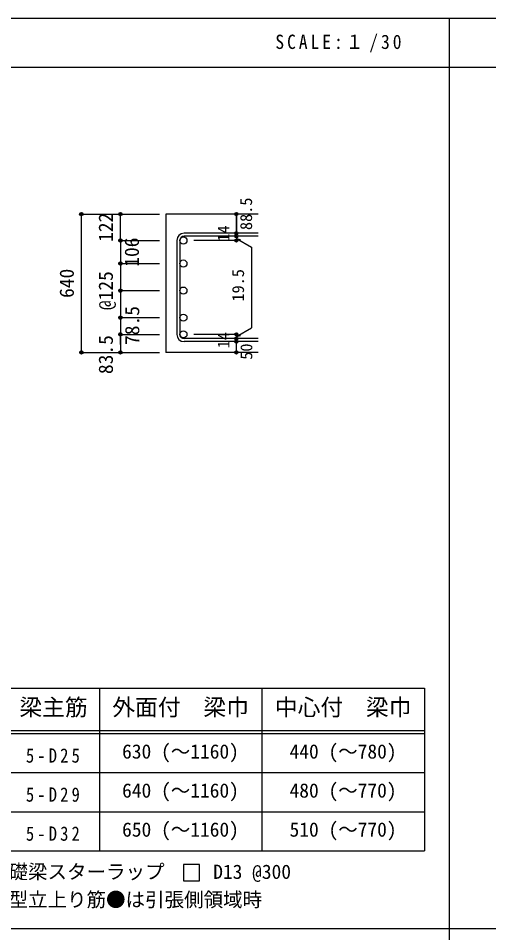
# Model space of a CAD drawing. Units: millimetres at full size, sheet at 1:30, with parts at other scales. Extents: x -5973 to 5954, y -4195 to 4201.
# Drawn here: x -3112 to -942, y -15 to 4201 of the extents above; entities that cross this region are included whole.
import ezdxf
from ezdxf.enums import TextEntityAlignment as Align

# ---------------------------------------------------------------- set-up
doc = ezdxf.new("R2010")
doc.units = ezdxf.units.MM
doc.header["$LTSCALE"] = 30
doc.header["$PDMODE"] = 32
doc.header["$PDSIZE"] = 15
for name, color, linetype in [('0-1_躯体線', 2, 'Continuous'), ('0-5_基礎梁筋', 7, 'Continuous'), ('0-6_スタラップ筋', 7, 'Continuous'), ('0-D_寸法', 4, 'Continuous'), ('6-7_文字', 7, 'Continuous'), ('6-E_枠', 7, 'Continuous'), ('F-0_枠', 6, 'Continuous')]:
    doc.layers.add(name, color=color, linetype=linetype)
doc.styles.add('ＭＳ ゴシック', font='')
doc.styles.get('ＭＳ ゴシック').set_extended_font_data('MS Gothic')

msp = doc.modelspace()

# ---------------------------------------------------------------- linework, layer by layer
at = {"layer": '0-1_躯体線'}
for p, q in [((-2005.8, 3298.3), (-2430.8, 3298.3)), ((-2430.8, 3298.3), (-2430.8, 2660.28)), ((-2005.8, 2660.28), (-2430.8, 2660.28))]:
    msp.add_line(p, q, dxfattribs=at)
at = {"layer": '0-5_基礎梁筋', "color": 3}
for centre in [(-2350.3, 3176.6), (-2350.3, 3070.28), (-2350.3, 2945.53), (-2350.3, 2820.78), (-2350.3, 2743.78)]:
    msp.add_circle(centre, 16.5, dxfattribs=at)
at = {"layer": '0-5_基礎梁筋'}
for p in [(-2820.8, 3298.3), (-2820.8, 2660.28)]:
    msp.add_point(p, dxfattribs=at)
at = {"layer": '0-6_スタラップ筋'}
for p, q in [((-2005.8, 3210.1), (-2347.3, 3210.1)), ((-2380.8, 3176.6), (-2380.8, 2743.78)), ((-2366.8, 3176.6), (-2366.8, 2743.78)), ((-2005.8, 3196.1), (-2347.3, 3196.1)), ((-2005.8, 2724.28), (-2347.3, 2724.28)), ((-2005.8, 2710.28), (-2347.3, 2710.28))]:
    msp.add_line(p, q, dxfattribs=at)
for centre, radius, start, end in [((-2347.3, 3176.6), 33.5, 90, 180), ((-2347.3, 3176.6), 19.5, 90, 180), ((-2347.3, 2743.78), 33.5, 180, 270), ((-2347.3, 2743.78), 19.5, 180, 270)]:
    msp.add_arc(centre, radius, start, end, dxfattribs=at)
at = {"layer": '0-D_寸法'}
for p, q in [((-2820.8, 3298.3), (-2640.8, 3298.3)), ((-2820.8, 3298.3), (-2640.8, 3298.3)), ((-2820.8, 2660.28), (-2820.8, 3298.3)), ((-2640.8, 3298.3), (-2460.8, 3298.3)), ((-2640.8, 3298.3), (-2460.8, 3298.3)), ((-2640.8, 3176.6), (-2640.8, 3298.3)), ((-2105.8, 3196.1), (-2105.8, 3210.1)), ((-2640.8, 3176.6), (-2460.8, 3176.6)), ((-2640.8, 3176.6), (-2640.8, 3070.28)), ((-2640.8, 3176.6), (-2640.8, 2743.78)), ((-2105.8, 3176.6), (-2301.89, 3176.6)), ((-2105.8, 3196.1), (-2105.8, 3176.6)), ((-2105.8, 3186.35), (-2086.48, 3181.18)), ((-2105.8, 3186.35), (-2035.74, 3145.9)), ((-2035.74, 3145.9), (-2035.74, 2774.48)), ((-2640.8, 3070.28), (-2460.8, 3070.28)), ((-2640.8, 3070.28), (-2460.8, 3070.28)), ((-2640.8, 3070.28), (-2640.8, 2743.78)), ((-2640.8, 2945.53), (-2460.8, 2945.53)), ((-2640.8, 2945.53), (-2460.8, 2945.53)), ((-2640.8, 2820.78), (-2460.8, 2820.78)), ((-2640.8, 2743.78), (-2460.8, 2743.78)), ((-2105.8, 2743.78), (-2301.89, 2743.78)), ((-2105.8, 2734.03), (-2035.74, 2774.48)), ((-2105.8, 2724.28), (-2105.8, 2743.78)), ((-2105.8, 2734.03), (-2086.48, 2739.21)), ((-2105.8, 2710.28), (-2105.8, 2724.28)), ((-2105.8, 2660.28), (-2105.8, 2710.28)), ((-2820.8, 2660.28), (-2640.8, 2660.28)), ((-2640.8, 2660.28), (-2460.8, 2660.28))]:
    msp.add_line(p, q, dxfattribs=at)
for points in [[(-2105.8, 3298.3), (-2105.8, 3210.1), (-2105.8, 3298.3)], [(-2640.8, 2696.32), (-2640.8, 2743.78), (-2640.8, 2660.28)]]:
    msp.add_lwpolyline(points, dxfattribs=at)
for centre, radius in [((-2820.8, 3298.3), 8), ((-2820.8, 3298.3), 7.2), ((-2820.8, 3298.3), 6.4), ((-2820.8, 3298.3), 5.6), ((-2820.8, 3298.3), 4.8), ((-2820.8, 3298.3), 4), ((-2820.8, 3298.3), 3.2), ((-2820.8, 3298.3), 2.4), ((-2820.8, 3298.3), 1.6), ((-2820.8, 3298.3), 0.8), ((-2640.8, 3298.3), 8), ((-2640.8, 3298.3), 7.2), ((-2640.8, 3298.3), 6.4), ((-2640.8, 3298.3), 5.6), ((-2640.8, 3298.3), 4.8), ((-2640.8, 3298.3), 4), ((-2640.8, 3298.3), 3.2), ((-2640.8, 3298.3), 2.4), ((-2640.8, 3298.3), 1.6), ((-2640.8, 3298.3), 0.8), ((-2105.8, 3298.3), 4), ((-2105.8, 3298.3), 3.6), ((-2105.8, 3298.3), 3.2), ((-2105.8, 3298.3), 2.8), ((-2105.8, 3298.3), 2.4), ((-2105.8, 3298.3), 2), ((-2105.8, 3298.3), 1.6), ((-2105.8, 3298.3), 1.2), ((-2105.8, 3298.3), 0.8), ((-2105.8, 3298.3), 0.4), ((-2105.8, 3210.1), 4), ((-2105.8, 3210.1), 3.6), ((-2105.8, 3210.1), 3.2), ((-2105.8, 3210.1), 2.8), ((-2105.8, 3210.1), 2.4), ((-2105.8, 3210.1), 2), ((-2105.8, 3210.1), 1.6), ((-2105.8, 3210.1), 1.2), ((-2105.8, 3210.1), 0.8), ((-2105.8, 3210.1), 0.4), ((-2640.8, 3176.6), 8), ((-2640.8, 3176.6), 7.2), ((-2640.8, 3176.6), 6.4), ((-2640.8, 3176.6), 5.6), ((-2640.8, 3176.6), 4.8), ((-2640.8, 3176.6), 4), ((-2640.8, 3176.6), 3.2), ((-2640.8, 3176.6), 2.4), ((-2640.8, 3176.6), 1.6), ((-2640.8, 3176.6), 0.8), ((-2105.8, 3196.1), 4), ((-2105.8, 3176.6), 4), ((-2105.8, 3196.1), 3.6), ((-2105.8, 3176.6), 3.6), ((-2105.8, 3196.1), 3.2), ((-2105.8, 3176.6), 3.2), ((-2105.8, 3196.1), 2.8), ((-2105.8, 3176.6), 2.8), ((-2105.8, 3196.1), 2.4), ((-2105.8, 3176.6), 2.4), ((-2105.8, 3196.1), 2), ((-2105.8, 3176.6), 2), ((-2105.8, 3196.1), 1.6), ((-2105.8, 3176.6), 1.6), ((-2105.8, 3196.1), 1.2), ((-2105.8, 3176.6), 1.2), ((-2105.8, 3196.1), 0.8), ((-2105.8, 3176.6), 0.8), ((-2105.8, 3196.1), 0.4), ((-2105.8, 3176.6), 0.4), ((-2640.8, 3070.28), 8), ((-2640.8, 3070.28), 7.2), ((-2640.8, 3070.28), 6.4), ((-2640.8, 3070.28), 5.6), ((-2640.8, 3070.28), 4.8), ((-2640.8, 3070.28), 4), ((-2640.8, 3070.28), 3.2), ((-2640.8, 3070.28), 2.4), ((-2640.8, 3070.28), 1.6), ((-2640.8, 3070.28), 0.8), ((-2640.8, 2945.53), 8), ((-2640.8, 2945.53), 7.2), ((-2640.8, 2945.53), 6.4), ((-2640.8, 2945.53), 5.6), ((-2640.8, 2945.53), 4.8), ((-2640.8, 2945.53), 4), ((-2640.8, 2945.53), 3.2), ((-2640.8, 2945.53), 2.4), ((-2640.8, 2945.53), 1.6), ((-2640.8, 2945.53), 0.8), ((-2640.8, 2820.78), 8), ((-2640.8, 2820.78), 7.2), ((-2640.8, 2820.78), 6.4), ((-2640.8, 2820.78), 5.6), ((-2640.8, 2820.78), 4.8), ((-2640.8, 2820.78), 4), ((-2640.8, 2820.78), 3.2), ((-2640.8, 2820.78), 2.4), ((-2640.8, 2820.78), 1.6), ((-2640.8, 2820.78), 0.8), ((-2640.8, 2743.78), 8), ((-2640.8, 2743.78), 7.2), ((-2640.8, 2743.78), 6.4), ((-2640.8, 2743.78), 5.6), ((-2640.8, 2743.78), 4.8), ((-2640.8, 2743.78), 4), ((-2640.8, 2743.78), 3.2), ((-2640.8, 2743.78), 2.4), ((-2640.8, 2743.78), 1.6), ((-2640.8, 2743.78), 0.8), ((-2105.8, 2743.78), 4), ((-2105.8, 2743.78), 3.6), ((-2105.8, 2743.78), 3.2), ((-2105.8, 2743.78), 2.8), ((-2105.8, 2743.78), 2.4), ((-2105.8, 2743.78), 2), ((-2105.8, 2743.78), 1.6), ((-2105.8, 2743.78), 1.2), ((-2105.8, 2743.78), 0.8), ((-2105.8, 2743.78), 0.4), ((-2105.8, 2724.28), 4), ((-2105.8, 2710.28), 4), ((-2105.8, 2724.28), 3.6), ((-2105.8, 2710.28), 3.6), ((-2105.8, 2724.28), 3.2), ((-2105.8, 2710.28), 3.2), ((-2105.8, 2724.28), 2.8), ((-2105.8, 2710.28), 2.8), ((-2105.8, 2724.28), 2.4), ((-2105.8, 2710.28), 2.4), ((-2105.8, 2724.28), 2), ((-2105.8, 2710.28), 2), ((-2105.8, 2724.28), 1.6), ((-2105.8, 2710.28), 1.6), ((-2105.8, 2724.28), 1.2), ((-2105.8, 2710.28), 1.2), ((-2105.8, 2724.28), 0.8), ((-2105.8, 2710.28), 0.8), ((-2105.8, 2724.28), 0.4), ((-2105.8, 2710.28), 0.4), ((-2820.8, 2660.28), 7.2), ((-2820.8, 2660.28), 6.4), ((-2820.8, 2660.28), 5.6), ((-2820.8, 2660.28), 4.8), ((-2820.8, 2660.28), 4), ((-2820.8, 2660.28), 3.2), ((-2820.8, 2660.28), 2.4), ((-2820.8, 2660.28), 1.6), ((-2820.8, 2660.28), 0.8), ((-2640.8, 2660.28), 7.2), ((-2640.8, 2660.28), 6.4), ((-2640.8, 2660.28), 5.6), ((-2640.8, 2660.28), 4.8), ((-2640.8, 2660.28), 4), ((-2640.8, 2660.28), 3.2), ((-2640.8, 2660.28), 2.4), ((-2640.8, 2660.28), 1.6), ((-2640.8, 2660.28), 0.8), ((-2105.8, 2660.28), 4), ((-2105.8, 2660.28), 3.6), ((-2105.8, 2660.28), 3.2), ((-2105.8, 2660.28), 2.8), ((-2105.8, 2660.28), 2.4), ((-2105.8, 2660.28), 2), ((-2105.8, 2660.28), 1.6), ((-2105.8, 2660.28), 1.2), ((-2105.8, 2660.28), 0.8), ((-2105.8, 2660.28), 0.4)]:
    msp.add_circle(centre, radius, dxfattribs=at)
at = {"layer": '0-D_寸法', "color": 7}
for p in [(-2820.8, 3298.3), (-2640.8, 3298.3), (-2105.8, 3298.3), (-2105.8, 3210.1), (-2640.8, 3176.6), (-2640.8, 3176.6), (-2105.8, 3196.1), (-2105.8, 3176.6), (-2640.8, 3070.28), (-2640.8, 3070.28), (-2640.8, 2945.53), (-2640.8, 2945.53), (-2640.8, 2820.78), (-2640.8, 2820.78), (-2640.8, 2820.78), (-2640.8, 2743.78), (-2640.8, 2743.78), (-2640.8, 2743.78), (-2105.8, 2743.78), (-2105.8, 2743.78), (-2105.8, 2724.28), (-2105.8, 2710.28), (-2820.8, 2660.28), (-2640.8, 2660.28), (-2105.8, 2660.28)]:
    msp.add_point(p, dxfattribs=at)
at = {"layer": '6-7_文字'}
msp.add_lwpolyline([(-2350.24, 223.56), (-2275.24, 223.56), (-2275.24, 298.56), (-2350.24, 298.56)], close=True, dxfattribs=at)
at = {"layer": '6-E_枠', "color": 3}
for p, q in [((-3400.52, 1112.77), (-1238, 1112.77)), ((-1238, 1112.77), (-1238, 362.77)), ((-3400.52, 362.77), (-1238, 362.77))]:
    msp.add_line(p, q, dxfattribs=at)
at = {"layer": '6-E_枠'}
for p, q in [((-2738, 1112.77), (-2738, 362.77)), ((-1988, 1112.77), (-1988, 362.77)), ((-3400.52, 917.77), (-1238, 917.77)), ((-3400.52, 902.77), (-1238, 902.77)), ((-3400.52, 722.77), (-1238, 722.77)), ((-3400.52, 542.77), (-1238, 542.77))]:
    msp.add_line(p, q, dxfattribs=at)
at = {"layer": 'F-0_枠'}
msp.add_line((-5972.88, 4201.15), (5954.1, 4201.15), dxfattribs=at)
at = {"layer": 'F-0_枠', "color": 2}
for p, q in [((-1124.64, 4201.15), (-1124.64, -4195.24)), ((-5972.88, 3976.15), (3723.6, 3976.15)), ((3723.6, 2.95), (-5972.88, 2.95))]:
    msp.add_line(p, q, dxfattribs=at)

# ---------------------------------------------------------------- texts
at = {"layer": '0-D_寸法', "style": 'ＭＳ ゴシック'}
for s, height, p in [('88.5', 54.99, (-2016.9, 3224.71)), ('122', 65.98, (-2655.8, 3169.95)), ('14', 54.99, (-2121.03, 3171.44)), ('106', 65.98, (-2535.64, 3055.51)), ('640', 65.98, (-2835.8, 2911.79)), ('19.5', 54.99, (-2053.97, 2895.06)), ('@125', 65.98, (-2655.8, 2855.53)), ('78.5', 65.98, (-2533.95, 2694.92)), ('14', 54.99, (-2121.06, 2679.61)), ('83.5', 65.98, (-2655.65, 2560.58)), ('50', 54.99, (-2015.8, 2626.78))]:
    msp.add_text(s, height=height, rotation=90, dxfattribs=at).set_placement(p, align=Align.BOTTOM_LEFT)
at = {"layer": '6-7_文字', "color": 2, "style": 'ＭＳ ゴシック'}
for s, p in [('梁主筋', (-3106.76, 962.77)), ('外面付\u3000梁巾', (-2678, 962.77)), ('中心付\u3000梁巾', (-1928, 962.77))]:
    msp.add_text(s, height=76.98, dxfattribs=at).set_placement(p, align=Align.BOTTOM_LEFT)
at = {"layer": '6-7_文字', "style": 'ＭＳ ゴシック'}
for s, p in [('630 (～1160)', (-2633, 767.77)), ('440 (～780)', (-1860.5, 767.77)), ('640 (～1160)', (-2633, 587.77)), ('480 (～770)', (-1860.5, 587.77)), ('650 (～1160)', (-2633, 407.77)), ('510 (～770)', (-1860.5, 407.77)), ('※ 基礎梁スターラップ     D13 @300', (-3381.96, 213.19)), ('※ 柱型立上り筋●は引張側領域時', (-3381.96, 84.68))]:
    msp.add_text(s, height=65.98, dxfattribs=at).set_placement(p, align=Align.BOTTOM_LEFT)
at = {"layer": '6-7_文字', "color": 2, "insert": (-1925.98, 4043.65), "char_height": 65.98, "attachment_point": 7, "style": 'ＭＳ ゴシック'}
msp.add_mtext('\\T1.34;\\W0.9;SCALE:１/30', dxfattribs=at)
at = {"layer": '6-7_文字', "char_height": 65.98, "attachment_point": 7, "style": 'ＭＳ ゴシック'}
for s, insert in [('\\T1.38;\\W0.85;5-D25', (-3076.76, 767.77)), ('\\T1.38;\\W0.85;5-D29', (-3076.76, 587.77)), ('\\T1.38;\\W0.85;5-D32', (-3076.76, 407.77))]:
    msp.add_mtext(s, dxfattribs=dict(at, insert=insert))

doc.saveas('drawing.dxf')
